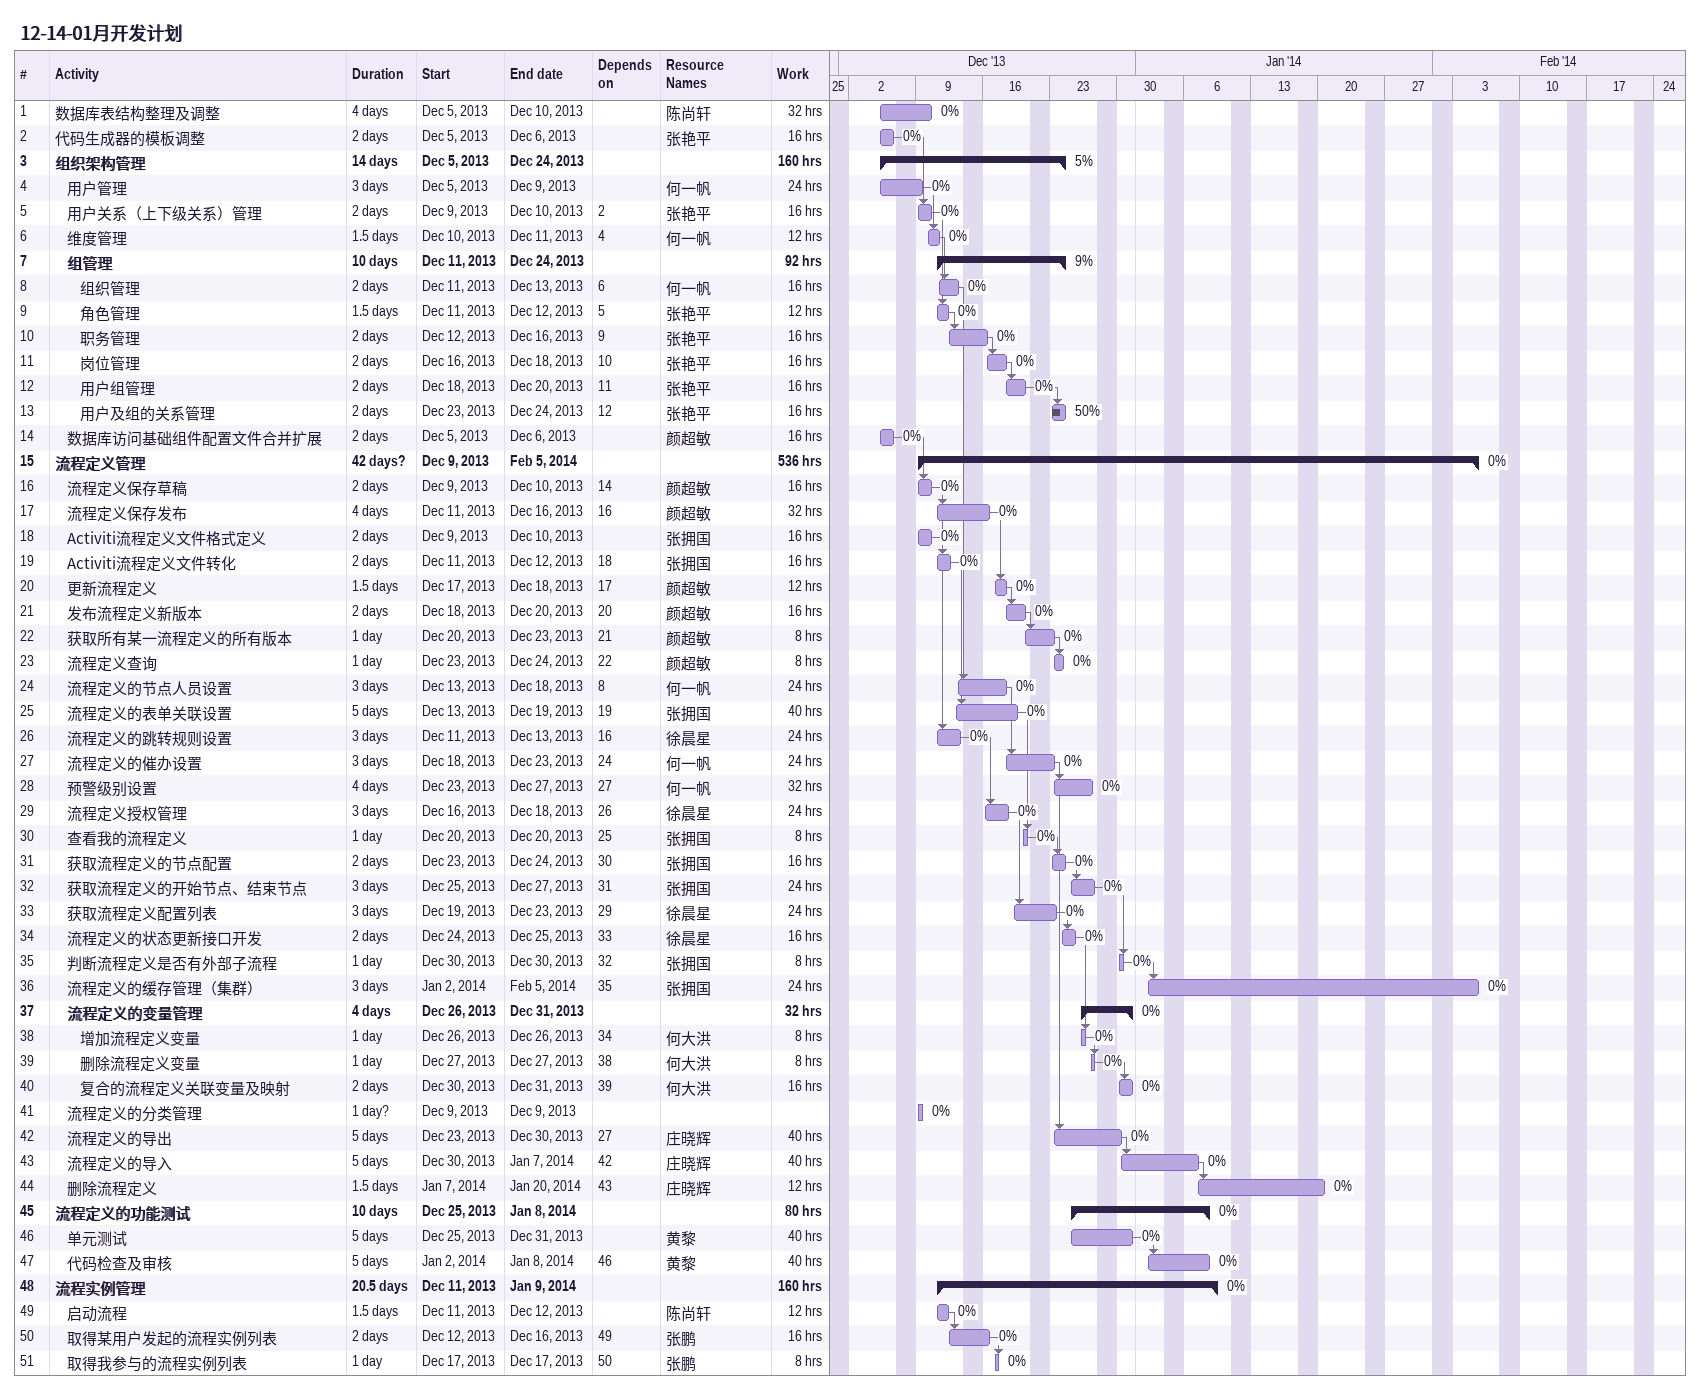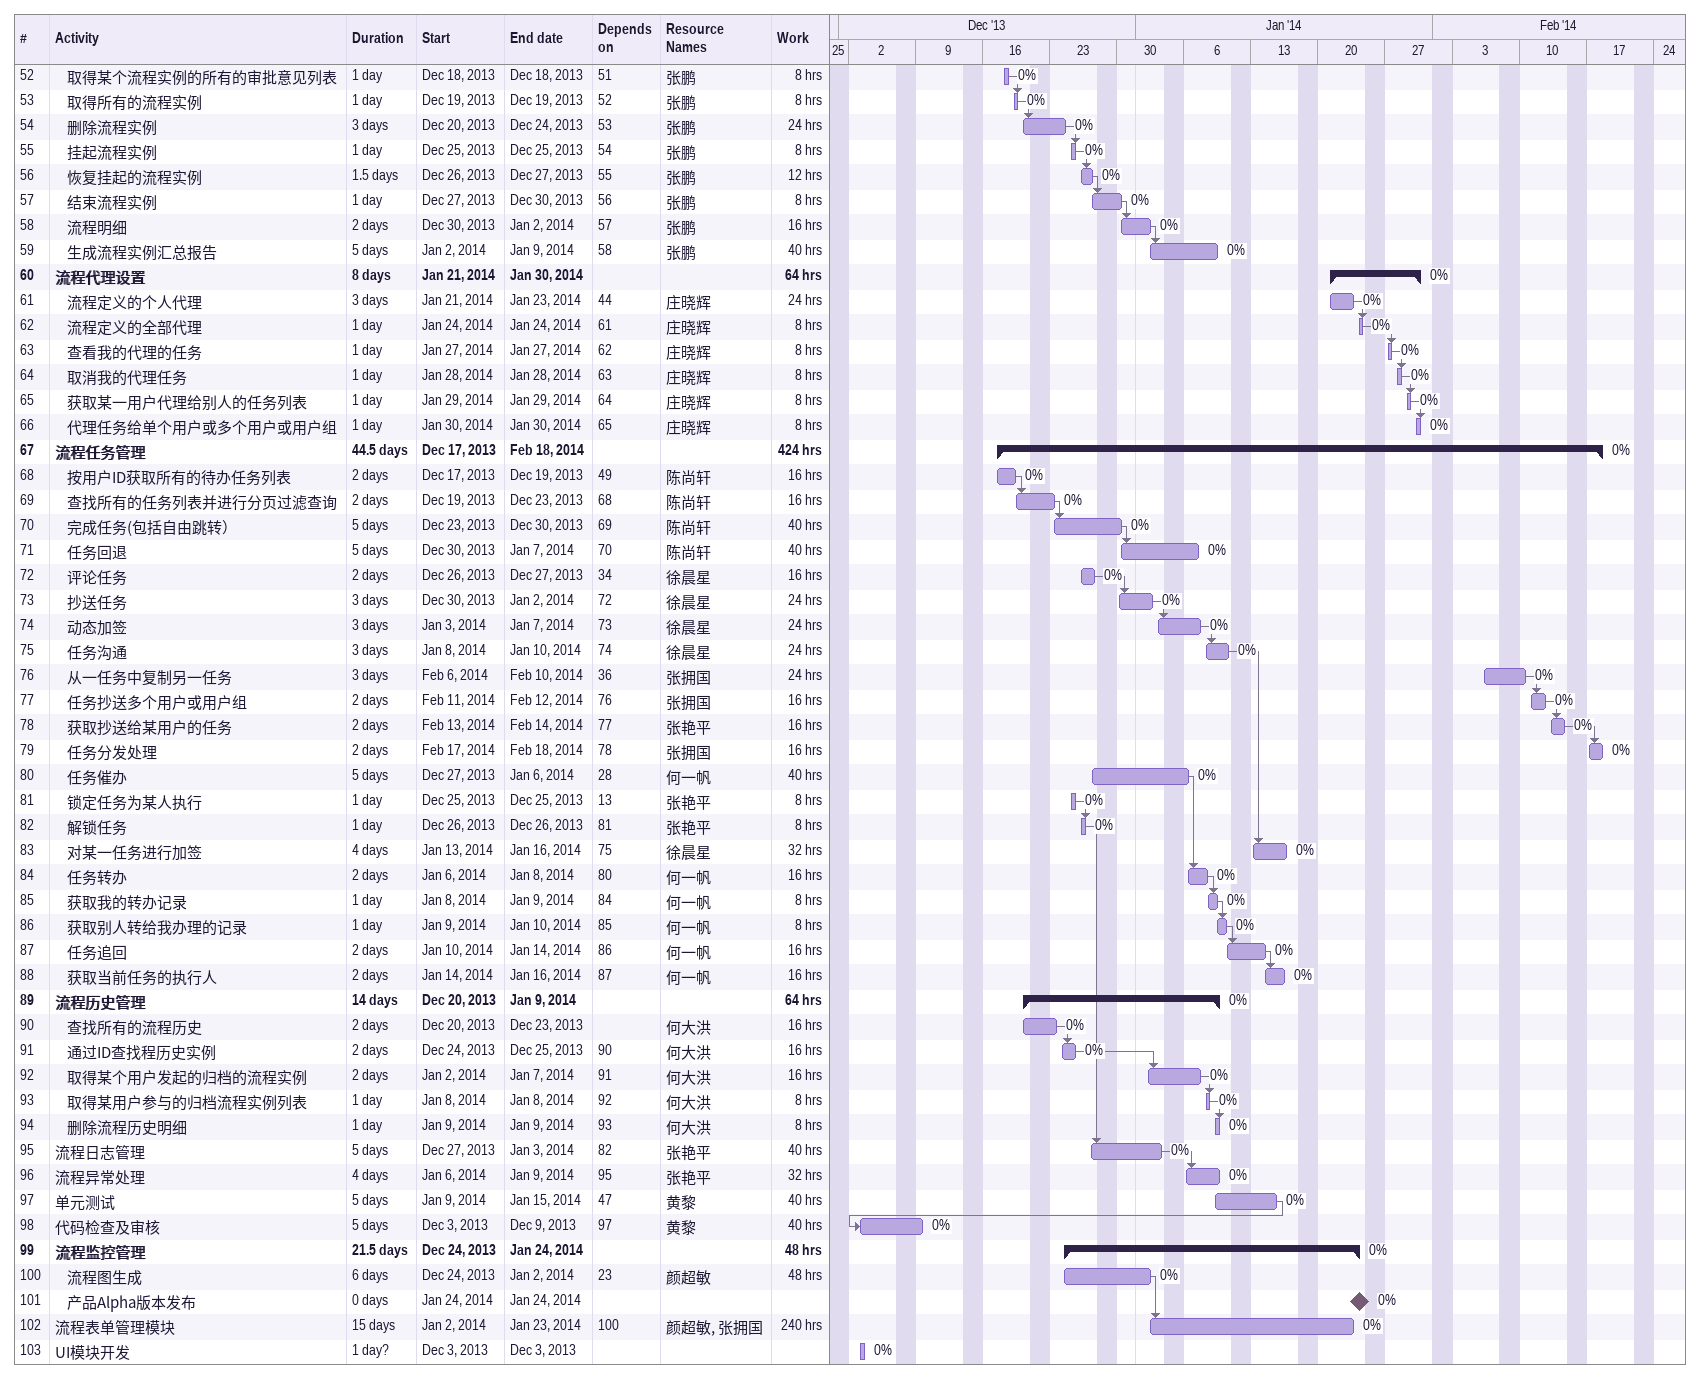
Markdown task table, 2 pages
12-14-01月开发计划

| ID | Level | Task | Duration | Start | Finish | Predecessors | Resources | % complete | Work (h) |
|---|---|---|---|---|---|---|---|---|---|
| 1 | 1 | 数据库表结构整理及调整 | 4d | 2013-12-05 | 2013-12-10 |  | 陈尚轩 | 0 | 32 |
| 2 | 1 | 代码生成器的模板调整 | 2d | 2013-12-05 | 2013-12-06 |  | 张艳平 | 0 | 16 |
| 3 | 1 | **组织架构管理** | 14d | 2013-12-05 | 2013-12-24 |  |  | 5 | 160 |
| 4 | 2 | 用户管理 | 3d | 2013-12-05 | 2013-12-09 |  | 何一帆 | 0 | 24 |
| 5 | 2 | 用户关系（上下级关系）管理 | 2d | 2013-12-09 | 2013-12-10 | 2 | 张艳平 | 0 | 16 |
| 6 | 2 | 维度管理 | 1.5d | 2013-12-10 | 2013-12-11 | 4 | 何一帆 | 0 | 12 |
| 7 | 2 | **组管理** | 10d | 2013-12-11 | 2013-12-24 |  |  | 9 | 92 |
| 8 | 3 | 组织管理 | 2d | 2013-12-11 | 2013-12-13 | 6 | 何一帆 | 0 | 16 |
| 9 | 3 | 角色管理 | 1.5d | 2013-12-11 | 2013-12-12 | 5 | 张艳平 | 0 | 12 |
| 10 | 3 | 职务管理 | 2d | 2013-12-12 | 2013-12-16 | 9 | 张艳平 | 0 | 16 |
| 11 | 3 | 岗位管理 | 2d | 2013-12-16 | 2013-12-18 | 10 | 张艳平 | 0 | 16 |
| 12 | 3 | 用户组管理 | 2d | 2013-12-18 | 2013-12-20 | 11 | 张艳平 | 0 | 16 |
| 13 | 3 | 用户及组的关系管理 | 2d | 2013-12-23 | 2013-12-24 | 12 | 张艳平 | 50 | 16 |
| 14 | 2 | 数据库访问基础组件配置文件合并扩展 | 2d | 2013-12-05 | 2013-12-06 |  | 颜超敏 | 0 | 16 |
| 15 | 1 | **流程定义管理** | 42d? | 2013-12-09 | 2014-02-05 |  |  | 0 | 536 |
| 16 | 2 | 流程定义保存草稿 | 2d | 2013-12-09 | 2013-12-10 | 14 | 颜超敏 | 0 | 16 |
| 17 | 2 | 流程定义保存发布 | 4d | 2013-12-11 | 2013-12-16 | 16 | 颜超敏 | 0 | 32 |
| 18 | 2 | Activiti流程定义文件格式定义 | 2d | 2013-12-09 | 2013-12-10 |  | 张拥国 | 0 | 16 |
| 19 | 2 | Activiti流程定义文件转化 | 2d | 2013-12-11 | 2013-12-12 | 18 | 张拥国 | 0 | 16 |
| 20 | 2 | 更新流程定义 | 1.5d | 2013-12-17 | 2013-12-18 | 17 | 颜超敏 | 0 | 12 |
| 21 | 2 | 发布流程定义新版本 | 2d | 2013-12-18 | 2013-12-20 | 20 | 颜超敏 | 0 | 16 |
| 22 | 2 | 获取所有某一流程定义的所有版本 | 1d | 2013-12-20 | 2013-12-23 | 21 | 颜超敏 | 0 | 8 |
| 23 | 2 | 流程定义查询 | 1d | 2013-12-23 | 2013-12-24 | 22 | 颜超敏 | 0 | 8 |
| 24 | 2 | 流程定义的节点人员设置 | 3d | 2013-12-13 | 2013-12-18 | 8 | 何一帆 | 0 | 24 |
| 25 | 2 | 流程定义的表单关联设置 | 5d | 2013-12-13 | 2013-12-19 | 19 | 张拥国 | 0 | 40 |
| 26 | 2 | 流程定义的跳转规则设置 | 3d | 2013-12-11 | 2013-12-13 | 16 | 徐晨星 | 0 | 24 |
| 27 | 2 | 流程定义的催办设置 | 3d | 2013-12-18 | 2013-12-23 | 24 | 何一帆 | 0 | 24 |
| 28 | 2 | 预警级别设置 | 4d | 2013-12-23 | 2013-12-27 | 27 | 何一帆 | 0 | 32 |
| 29 | 2 | 流程定义授权管理 | 3d | 2013-12-16 | 2013-12-18 | 26 | 徐晨星 | 0 | 24 |
| 30 | 2 | 查看我的流程定义 | 1d | 2013-12-20 | 2013-12-20 | 25 | 张拥国 | 0 | 8 |
| 31 | 2 | 获取流程定义的节点配置 | 2d | 2013-12-23 | 2013-12-24 | 30 | 张拥国 | 0 | 16 |
| 32 | 2 | 获取流程定义的开始节点、结束节点 | 3d | 2013-12-25 | 2013-12-27 | 31 | 张拥国 | 0 | 24 |
| 33 | 2 | 获取流程定义配置列表 | 3d | 2013-12-19 | 2013-12-23 | 29 | 徐晨星 | 0 | 24 |
| 34 | 2 | 流程定义的状态更新接口开发 | 2d | 2013-12-24 | 2013-12-25 | 33 | 徐晨星 | 0 | 16 |
| 35 | 2 | 判断流程定义是否有外部子流程 | 1d | 2013-12-30 | 2013-12-30 | 32 | 张拥国 | 0 | 8 |
| 36 | 2 | 流程定义的缓存管理（集群） | 3d | 2014-01-02 | 2014-02-05 | 35 | 张拥国 | 0 | 24 |
| 37 | 2 | **流程定义的变量管理** | 4d | 2013-12-26 | 2013-12-31 |  |  | 0 | 32 |
| 38 | 3 | 增加流程定义变量 | 1d | 2013-12-26 | 2013-12-26 | 34 | 何大洪 | 0 | 8 |
| 39 | 3 | 删除流程定义变量 | 1d | 2013-12-27 | 2013-12-27 | 38 | 何大洪 | 0 | 8 |
| 40 | 3 | 复合的流程定义关联变量及映射 | 2d | 2013-12-30 | 2013-12-31 | 39 | 何大洪 | 0 | 16 |
| 41 | 2 | 流程定义的分类管理 | 1d? | 2013-12-09 | 2013-12-09 |  |  | 0 |  |
| 42 | 2 | 流程定义的导出 | 5d | 2013-12-23 | 2013-12-30 | 27 | 庄晓辉 | 0 | 40 |
| 43 | 2 | 流程定义的导入 | 5d | 2013-12-30 | 2014-01-07 | 42 | 庄晓辉 | 0 | 40 |
| 44 | 2 | 删除流程定义 | 1.5d | 2014-01-07 | 2014-01-20 | 43 | 庄晓辉 | 0 | 12 |
| 45 | 1 | **流程定义的功能测试** | 10d | 2013-12-25 | 2014-01-08 |  |  | 0 | 80 |
| 46 | 2 | 单元测试 | 5d | 2013-12-25 | 2013-12-31 |  | 黄黎 | 0 | 40 |
| 47 | 2 | 代码检查及审核 | 5d | 2014-01-02 | 2014-01-08 | 46 | 黄黎 | 0 | 40 |
| 48 | 1 | **流程实例管理** | 20.5d | 2013-12-11 | 2014-01-09 |  |  | 0 | 160 |
| 49 | 2 | 启动流程 | 1.5d | 2013-12-11 | 2013-12-12 |  | 陈尚轩 | 0 | 12 |
| 50 | 2 | 取得某用户发起的流程实例列表 | 2d | 2013-12-12 | 2013-12-16 | 49 | 张鹏 | 0 | 16 |
| 51 | 2 | 取得我参与的流程实例列表 | 1d | 2013-12-17 | 2013-12-17 | 50 | 张鹏 | 0 | 8 |
| 52 | 2 | 取得某个流程实例的所有的审批意见列表 | 1d | 2013-12-18 | 2013-12-18 | 51 | 张鹏 | 0 | 8 |
| 53 | 2 | 取得所有的流程实例 | 1d | 2013-12-19 | 2013-12-19 | 52 | 张鹏 | 0 | 8 |
| 54 | 2 | 删除流程实例 | 3d | 2013-12-20 | 2013-12-24 | 53 | 张鹏 | 0 | 24 |
| 55 | 2 | 挂起流程实例 | 1d | 2013-12-25 | 2013-12-25 | 54 | 张鹏 | 0 | 8 |
| 56 | 2 | 恢复挂起的流程实例 | 1.5d | 2013-12-26 | 2013-12-27 | 55 | 张鹏 | 0 | 12 |
| 57 | 2 | 结束流程实例 | 1d | 2013-12-27 | 2013-12-30 | 56 | 张鹏 | 0 | 8 |
| 58 | 2 | 流程明细 | 2d | 2013-12-30 | 2014-01-02 | 57 | 张鹏 | 0 | 16 |
| 59 | 2 | 生成流程实例汇总报告 | 5d | 2014-01-02 | 2014-01-09 | 58 | 张鹏 | 0 | 40 |
| 60 | 1 | **流程代理设置** | 8d | 2014-01-21 | 2014-01-30 |  |  | 0 | 64 |
| 61 | 2 | 流程定义的个人代理 | 3d | 2014-01-21 | 2014-01-23 | 44 | 庄晓辉 | 0 | 24 |
| 62 | 2 | 流程定义的全部代理 | 1d | 2014-01-24 | 2014-01-24 | 61 | 庄晓辉 | 0 | 8 |
| 63 | 2 | 查看我的代理的任务 | 1d | 2014-01-27 | 2014-01-27 | 62 | 庄晓辉 | 0 | 8 |
| 64 | 2 | 取消我的代理任务 | 1d | 2014-01-28 | 2014-01-28 | 63 | 庄晓辉 | 0 | 8 |
| 65 | 2 | 获取某一用户代理给别人的任务列表 | 1d | 2014-01-29 | 2014-01-29 | 64 | 庄晓辉 | 0 | 8 |
| 66 | 2 | 代理任务给单个用户或多个用户或用户组 | 1d | 2014-01-30 | 2014-01-30 | 65 | 庄晓辉 | 0 | 8 |
| 67 | 1 | **流程任务管理** | 44.5d | 2013-12-17 | 2014-02-18 |  |  | 0 | 424 |
| 68 | 2 | 按用户ID获取所有的待办任务列表 | 2d | 2013-12-17 | 2013-12-19 | 49 | 陈尚轩 | 0 | 16 |
| 69 | 2 | 查找所有的任务列表并进行分页过滤查询 | 2d | 2013-12-19 | 2013-12-23 | 68 | 陈尚轩 | 0 | 16 |
| 70 | 2 | 完成任务(包括自由跳转） | 5d | 2013-12-23 | 2013-12-30 | 69 | 陈尚轩 | 0 | 40 |
| 71 | 2 | 任务回退 | 5d | 2013-12-30 | 2014-01-07 | 70 | 陈尚轩 | 0 | 40 |
| 72 | 2 | 评论任务 | 2d | 2013-12-26 | 2013-12-27 | 34 | 徐晨星 | 0 | 16 |
| 73 | 2 | 抄送任务 | 3d | 2013-12-30 | 2014-01-02 | 72 | 徐晨星 | 0 | 24 |
| 74 | 2 | 动态加签 | 3d | 2014-01-03 | 2014-01-07 | 73 | 徐晨星 | 0 | 24 |
| 75 | 2 | 任务沟通 | 3d | 2014-01-08 | 2014-01-10 | 74 | 徐晨星 | 0 | 24 |
| 76 | 2 | 从一任务中复制另一任务 | 3d | 2014-02-06 | 2014-02-10 | 36 | 张拥国 | 0 | 24 |
| 77 | 2 | 任务抄送多个用户或用户组 | 2d | 2014-02-11 | 2014-02-12 | 76 | 张拥国 | 0 | 16 |
| 78 | 2 | 获取抄送给某用户的任务 | 2d | 2014-02-13 | 2014-02-14 | 77 | 张艳平 | 0 | 16 |
| 79 | 2 | 任务分发处理 | 2d | 2014-02-17 | 2014-02-18 | 78 | 张拥国 | 0 | 16 |
| 80 | 2 | 任务催办 | 5d | 2013-12-27 | 2014-01-06 | 28 | 何一帆 | 0 | 40 |
| 81 | 2 | 锁定任务为某人执行 | 1d | 2013-12-25 | 2013-12-25 | 13 | 张艳平 | 0 | 8 |
| 82 | 2 | 解锁任务 | 1d | 2013-12-26 | 2013-12-26 | 81 | 张艳平 | 0 | 8 |
| 83 | 2 | 对某一任务进行加签 | 4d | 2014-01-13 | 2014-01-16 | 75 | 徐晨星 | 0 | 32 |
| 84 | 2 | 任务转办 | 2d | 2014-01-06 | 2014-01-08 | 80 | 何一帆 | 0 | 16 |
| 85 | 2 | 获取我的转办记录 | 1d | 2014-01-08 | 2014-01-09 | 84 | 何一帆 | 0 | 8 |
| 86 | 2 | 获取别人转给我办理的记录 | 1d | 2014-01-09 | 2014-01-10 | 85 | 何一帆 | 0 | 8 |
| 87 | 2 | 任务追回 | 2d | 2014-01-10 | 2014-01-14 | 86 | 何一帆 | 0 | 16 |
| 88 | 2 | 获取当前任务的执行人 | 2d | 2014-01-14 | 2014-01-16 | 87 | 何一帆 | 0 | 16 |
| 89 | 1 | **流程历史管理** | 14d | 2013-12-20 | 2014-01-09 |  |  | 0 | 64 |
| 90 | 2 | 查找所有的流程历史 | 2d | 2013-12-20 | 2013-12-23 |  | 何大洪 | 0 | 16 |
| 91 | 2 | 通过ID查找程历史实例 | 2d | 2013-12-24 | 2013-12-25 | 90 | 何大洪 | 0 | 16 |
| 92 | 2 | 取得某个用户发起的归档的流程实例 | 2d | 2014-01-02 | 2014-01-07 | 91 | 何大洪 | 0 | 16 |
| 93 | 2 | 取得某用户参与的归档流程实例列表 | 1d | 2014-01-08 | 2014-01-08 | 92 | 何大洪 | 0 | 8 |
| 94 | 2 | 删除流程历史明细 | 1d | 2014-01-09 | 2014-01-09 | 93 | 何大洪 | 0 | 8 |
| 95 | 1 | 流程日志管理 | 5d | 2013-12-27 | 2014-01-03 | 82 | 张艳平 | 0 | 40 |
| 96 | 1 | 流程异常处理 | 4d | 2014-01-06 | 2014-01-09 | 95 | 张艳平 | 0 | 32 |
| 97 | 1 | 单元测试 | 5d | 2014-01-09 | 2014-01-15 | 47 | 黄黎 | 0 | 40 |
| 98 | 1 | 代码检查及审核 | 5d | 2013-12-03 | 2013-12-09 | 97 | 黄黎 | 0 | 40 |
| 99 | 1 | **流程监控管理** | 21.5d | 2013-12-24 | 2014-01-24 |  |  | 0 | 48 |
| 100 | 2 | 流程图生成 | 6d | 2013-12-24 | 2014-01-02 | 23 | 颜超敏 | 0 | 48 |
| 101 | 2 | 产品Alpha版本发布 | 0d | 2014-01-24 | 2014-01-24 |  |  | 0 |  |
| 102 | 1 | 流程表单管理模块 | 15d | 2014-01-02 | 2014-01-23 | 100 | 颜超敏, 张拥国 | 0 | 240 |
| 103 | 1 | UI模块开发 | 1d? | 2013-12-03 | 2013-12-03 |  |  | 0 |  |
